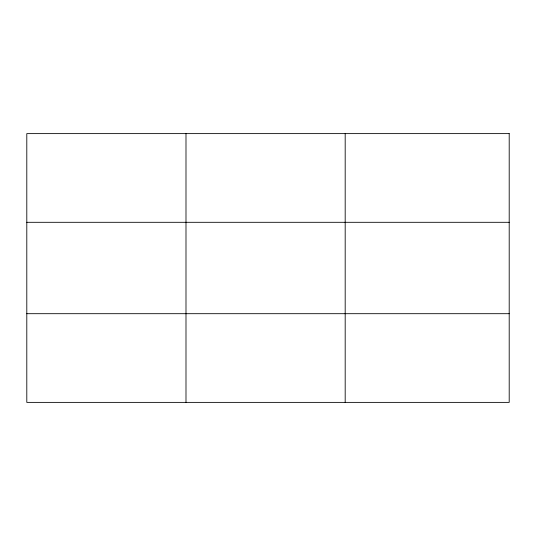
<?xml version="1.0" encoding="UTF-8"?>
<svg xmlns="http://www.w3.org/2000/svg" width="536" height="536" viewBox="0 0 536 536"><rect width="100%" height="100%" fill="white"/><g stroke="black" fill="none" stroke-linecap="round" stroke-linejoin="round"><path stroke-width="0.8" d="M185.992 133.618L185.992 402.382M345.184 133.618L345.184 402.382M26.8 222.306L509.2 222.306M26.8 313.694L509.2 313.694M509.2 133.618L509.2 402.382L26.8 402.382L26.8 133.618L509.2 133.618"/></g></svg>
